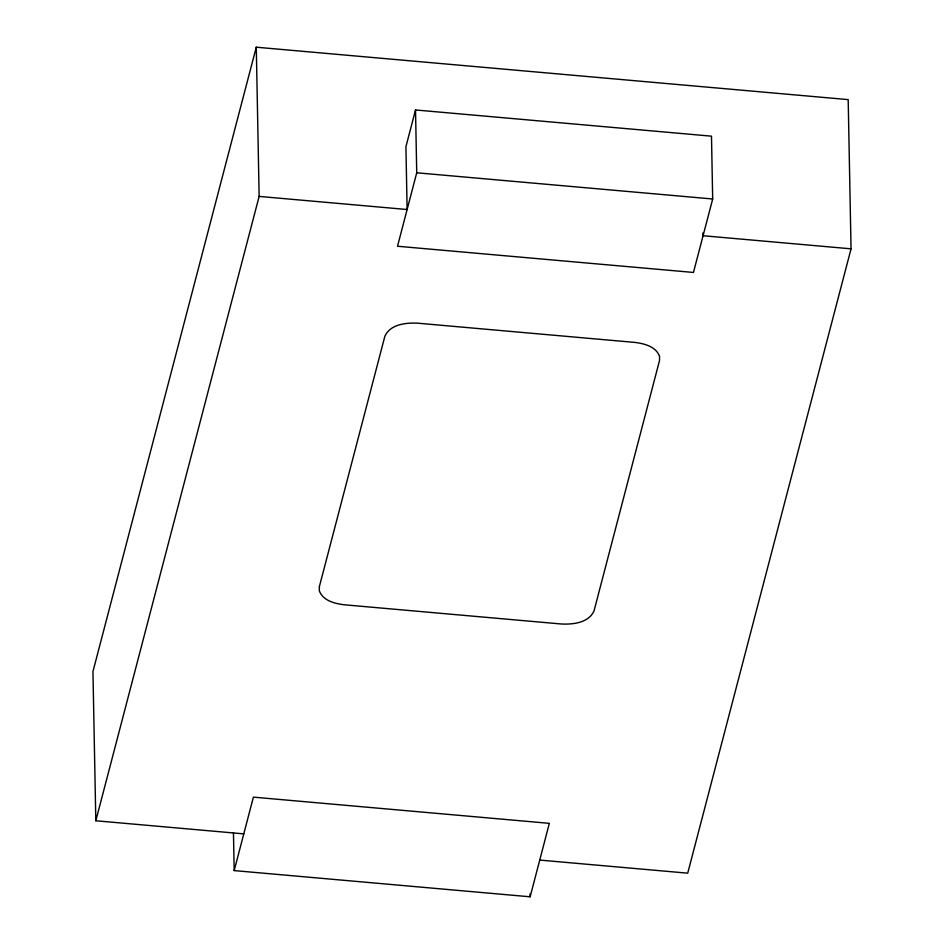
<?xml version="1.0" encoding="UTF-8"?>
<svg xmlns="http://www.w3.org/2000/svg" width="944" height="944" viewBox="0 0 944 944"><rect width="100%" height="100%" fill="white"/><g stroke="black" fill="none" stroke-linecap="round" stroke-linejoin="round"><path stroke-width="1.42" d="M539.744 860.078L687.716 873.176L851.051 248.827L848.184 99.616L256.284 47.2L92.949 671.55L95.816 820.761L243.788 833.871M95.816 820.761L259.14 196.411L256.284 47.2M415.525 109.964L416.729 172.787L397.518 246.242L693.462 272.45L712.685 198.995L711.481 136.172L415.525 109.964L405.92 146.686L407.124 209.521L259.14 196.411M234.183 870.592L253.393 797.137L549.349 823.345L530.139 896.8L234.183 870.592L233.451 832.608M416.729 172.787L712.685 198.995M851.051 248.827L703.079 235.729L703.02 232.802M530.08 893.874L530.139 896.8M319.355 586.661L319.32 590.802C322.942 600.691 334.683 603.605 344.076 604.762L561.326 623.996C572.984 624.55 588.655 622.957 594.036 610.886L659.502 360.608L659.585 356.466C656.08 346.554 644.339 343.604 634.993 342.424L417.567 323.178C405.908 322.624 390.238 324.217 384.857 336.288L319.355 586.661"/></g></svg>
